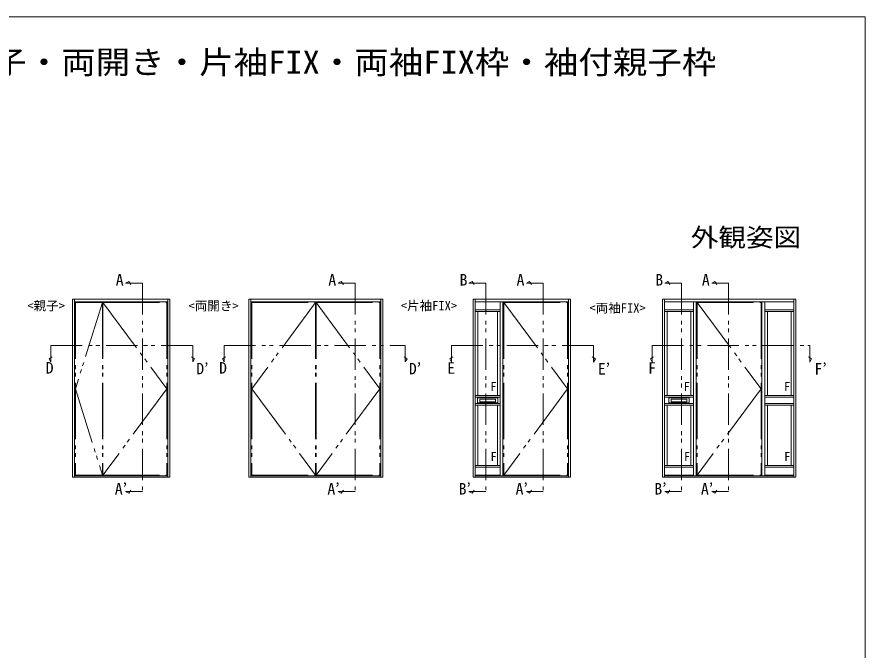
# Model space of a CAD drawing. Units: millimetres, scale not verified. Extents: x -1188 to -198, y -840 to 760.
# Drawn here: x -739 to -198, y 316 to 720 of the extents above; entities that cross this region are included whole.
import ezdxf
from ezdxf.enums import TextEntityAlignment as Align

# ---------------------------------------------------------------- set-up
doc = ezdxf.new("R2010")
doc.units = ezdxf.units.MM
doc.header["$LTSCALE"] = 4
doc.linetypes.add('DOUBLE_CHAIN1', pattern=[8.8, 5, -1, 0.6, -0.6, 0.6, -1])
doc.linetypes.add('DOUBLE_CHAIN2', pattern=[12.8, 9, -1, 0.6, -0.6, 0.6, -1])
doc.layers.add('0-1_USER1', color=4, linetype='Continuous')
for name, color, linetype, lineweight in [('0-2_YKK_ZWAK', 7, 'Continuous', 9), ('0-7_YKK_A1', 4, 'Continuous', 9), ('0-8_YKK_D', 6, 'Continuous', 9)]:
    doc.layers.add(name, color=color, linetype=linetype, lineweight=lineweight)
doc.styles.add('ＭＳ ゴシック', font='')
doc.styles.get('ＭＳ ゴシック').set_extended_font_data('MS Gothic')

msp = doc.modelspace()

# ---------------------------------------------------------------- linework, layer by layer
at = {"layer": '0-2_YKK_ZWAK'}
for p, q in [((-1188, 720), (-198, 720)), ((-198, 720), (-198, -840))]:
    msp.add_line(p, q, dxfattribs=at)
at = {"layer": '0-7_YKK_A1'}
for p, q in [((-703.431, 540.09), (-641.431, 540.09)), ((-703.431, 540.09), (-703.431, 426.59)), ((-702.181, 540.09), (-702.181, 426.59)), ((-702.181, 538.34), (-642.681, 538.34)), ((-642.681, 540.09), (-642.681, 426.59)), ((-641.431, 540.09), (-641.431, 426.59)), ((-590.936, 540.09), (-505.536, 540.09)), ((-590.936, 540.09), (-590.936, 426.59)), ((-589.686, 540.09), (-589.686, 426.59)), ((-589.686, 538.34), (-506.786, 538.34)), ((-506.786, 540.09), (-506.786, 426.59)), ((-505.536, 540.09), (-505.536, 426.59)), ((-447.83, 540.09), (-447.83, 426.59)), ((-447.83, 540.09), (-385.83, 540.09)), ((-446.58, 540.09), (-446.58, 426.59)), ((-446.58, 538.34), (-387.08, 538.34)), ((-430.73, 538.34), (-430.73, 427.541)), ((-428.98, 538.34), (-428.98, 427.541)), ((-387.08, 540.09), (-387.08, 426.59)), ((-385.83, 540.09), (-385.83, 426.59)), ((-327.185, 540.09), (-327.185, 426.59)), ((-327.185, 540.09), (-242.185, 540.09)), ((-325.935, 540.09), (-325.935, 426.59)), ((-325.935, 538.34), (-243.435, 538.34)), ((-307.385, 538.34), (-307.385, 427.541)), ((-305.635, 538.34), (-305.635, 427.541)), ((-263.735, 538.34), (-263.735, 427.541)), ((-261.985, 538.34), (-261.985, 427.541)), ((-243.435, 540.09), (-243.435, 426.59)), ((-242.185, 540.09), (-242.185, 426.59)), ((-446.58, 533.365), (-430.73, 533.365)), ((-446.58, 532.266), (-430.73, 532.266)), ((-444.83, 532.266), (-444.83, 478.666)), ((-432.48, 532.266), (-432.48, 478.666)), ((-325.935, 533.365), (-307.385, 533.365)), ((-325.935, 532.266), (-307.385, 532.266)), ((-324.185, 532.266), (-324.185, 478.666)), ((-309.135, 532.266), (-309.135, 478.666)), ((-243.435, 533.365), (-261.985, 533.365)), ((-243.435, 532.266), (-261.985, 532.266)), ((-260.235, 532.266), (-260.235, 478.666)), ((-245.185, 532.266), (-245.185, 478.666)), ((-446.58, 478.666), (-430.73, 478.666)), ((-446.58, 477.566), (-430.73, 477.566)), ((-445.105, 477.015), (-445.105, 474.215)), ((-432.355, 477.166), (-444.955, 477.166)), ((-443.655, 474.665), (-443.655, 476.365)), ((-433.705, 476.415), (-443.605, 476.415)), ((-433.655, 474.665), (-433.655, 476.365)), ((-432.205, 474.215), (-432.205, 477.015)), ((-325.935, 478.666), (-307.385, 478.666)), ((-325.935, 477.566), (-307.385, 477.566)), ((-323.11, 477.015), (-323.11, 474.215)), ((-310.36, 477.166), (-322.96, 477.166)), ((-321.66, 474.665), (-321.66, 476.365)), ((-311.71, 476.415), (-321.61, 476.415)), ((-311.66, 474.665), (-311.66, 476.365)), ((-310.21, 474.215), (-310.21, 477.015)), ((-243.435, 478.666), (-261.985, 478.666)), ((-243.435, 477.566), (-261.985, 477.566)), ((-446.58, 473.666), (-430.73, 473.666)), ((-446.58, 472.565), (-430.73, 472.565)), ((-444.955, 474.066), (-432.355, 474.066)), ((-444.83, 472.565), (-444.83, 434.065)), ((-433.705, 474.615), (-443.605, 474.615)), ((-432.48, 472.565), (-432.48, 434.065)), ((-325.935, 473.666), (-307.385, 473.666)), ((-325.935, 472.565), (-307.385, 472.565)), ((-324.185, 472.565), (-324.185, 434.065)), ((-322.96, 474.066), (-310.36, 474.066)), ((-311.71, 474.615), (-321.61, 474.615)), ((-309.135, 472.565), (-309.135, 434.065)), ((-243.435, 473.666), (-261.985, 473.666)), ((-243.435, 472.565), (-261.985, 472.565)), ((-260.235, 472.565), (-260.235, 434.065)), ((-245.185, 472.565), (-245.185, 434.065)), ((-446.58, 434.065), (-430.73, 434.065)), ((-446.58, 432.965), (-430.73, 432.965)), ((-325.935, 434.065), (-307.385, 434.065)), ((-325.935, 432.965), (-307.385, 432.965)), ((-243.435, 434.065), (-261.985, 434.065)), ((-243.435, 432.965), (-261.985, 432.965)), ((-702.181, 427.541), (-642.681, 427.541)), ((-589.686, 427.541), (-506.786, 427.541)), ((-446.58, 427.965), (-430.73, 427.965)), ((-446.58, 427.541), (-387.08, 427.541)), ((-325.935, 427.965), (-307.385, 427.965)), ((-325.935, 427.541), (-243.435, 427.541)), ((-243.435, 427.965), (-261.985, 427.965)), ((-703.431, 426.59), (-641.431, 426.59)), ((-590.936, 426.59), (-505.536, 426.59)), ((-447.83, 426.59), (-385.83, 426.59)), ((-327.185, 426.59), (-242.185, 426.59))]:
    msp.add_line(p, q, dxfattribs=at)
at = {"layer": '0-7_YKK_A1', "linetype": 'DOUBLE_CHAIN2'}
for p, q in [((-684.281, 537.965), (-701.581, 482.965)), ((-701.581, 537.965), (-684.281, 537.965)), ((-701.581, 537.965), (-701.581, 427.965)), ((-684.281, 537.965), (-684.281, 427.965)), ((-683.981, 537.965), (-643.281, 482.965)), ((-683.981, 537.965), (-683.981, 427.965)), ((-683.981, 537.965), (-643.281, 537.965)), ((-643.281, 537.965), (-643.281, 427.965)), ((-548.386, 537.965), (-589.086, 482.965)), ((-589.086, 537.965), (-548.386, 537.965)), ((-589.086, 537.965), (-589.086, 427.965)), ((-548.386, 537.965), (-548.386, 427.965)), ((-548.086, 537.965), (-507.386, 482.965)), ((-548.086, 537.965), (-548.086, 427.965)), ((-548.086, 537.965), (-507.386, 537.965)), ((-507.386, 537.965), (-507.386, 427.965)), ((-428.38, 537.965), (-387.68, 482.965)), ((-428.38, 537.965), (-428.38, 427.965)), ((-428.38, 537.965), (-387.68, 537.965)), ((-387.68, 537.965), (-387.68, 427.965)), ((-305.035, 537.965), (-264.335, 482.965)), ((-305.035, 537.965), (-305.035, 427.965)), ((-305.035, 537.965), (-264.335, 537.965)), ((-264.335, 537.965), (-264.335, 427.965)), ((-701.581, 482.965), (-684.281, 427.965)), ((-643.281, 482.965), (-683.981, 427.965)), ((-589.086, 482.965), (-548.386, 427.965)), ((-507.386, 482.965), (-548.086, 427.965)), ((-387.68, 482.965), (-428.38, 427.965)), ((-264.335, 482.965), (-305.035, 427.965)), ((-701.581, 427.965), (-684.281, 427.965)), ((-683.981, 427.965), (-643.281, 427.965)), ((-589.086, 427.965), (-548.386, 427.965)), ((-548.086, 427.965), (-507.386, 427.965)), ((-428.38, 427.965), (-387.68, 427.965)), ((-305.035, 427.965), (-264.335, 427.965))]:
    msp.add_line(p, q, dxfattribs=at)
at = {"layer": '0-7_YKK_A1'}
for centre, radius, start, end in [((-444.955, 477.015), 0.15, 90, 180), ((-443.605, 476.365), 0.05, 90, 180), ((-433.705, 476.365), 0.05, 0, 90), ((-432.355, 477.015), 0.15, 0, 90), ((-322.96, 477.015), 0.15, 90, 180), ((-321.61, 476.365), 0.05, 90, 180), ((-311.71, 476.365), 0.05, 0, 90), ((-310.36, 477.015), 0.15, 0, 90), ((-444.955, 474.215), 0.15, 180, 270), ((-443.605, 474.665), 0.05, 180, 270), ((-433.705, 474.665), 0.05, 270, 0), ((-432.355, 474.215), 0.15, 270, 0), ((-322.96, 474.215), 0.15, 180, 270), ((-321.61, 474.665), 0.05, 180, 270), ((-311.71, 474.665), 0.05, 270, 0), ((-310.36, 474.215), 0.15, 270, 0)]:
    msp.add_arc(centre, radius, start, end, dxfattribs=at)
at = {"layer": '0-8_YKK_D', "linetype": 'DOUBLE_CHAIN1'}
for p, q in [((-626.744, 500.063), (-626.744, 510.64)), ((-491.175, 500.063), (-491.175, 510.64)), ((-371.143, 499.953), (-371.143, 510.53)), ((-233.244, 499.953), (-233.244, 510.53)), ((-669.586, 417.559), (-658.792, 417.559)), ((-534.016, 417.559), (-523.222, 417.559)), ((-450.567, 417.559), (-439.773, 417.559)), ((-413.985, 417.559), (-403.191, 417.559)), ((-325.753, 417.559), (-314.959, 417.559)), ((-295.803, 417.559), (-285.009, 417.559))]:
    msp.add_line(p, q, dxfattribs=at)
for points in [[(-669.586, 550.284), (-667.586, 551.439), (-666.268, 549.517)], [(-669.586, 550.284), (-658.792, 550.284), (-658.792, 417.559)], [(-534.016, 550.284), (-532.016, 551.439), (-530.698, 549.517)], [(-534.016, 550.284), (-523.222, 550.284), (-523.222, 417.559)], [(-450.567, 550.284), (-448.567, 551.439), (-447.249, 549.517)], [(-450.567, 550.284), (-439.773, 550.284), (-439.773, 417.559)], [(-413.985, 550.284), (-411.985, 551.439), (-410.667, 549.517)], [(-413.985, 550.284), (-403.191, 550.284), (-403.191, 417.559)], [(-325.753, 550.284), (-323.753, 551.439), (-322.435, 549.517)], [(-325.753, 550.284), (-314.959, 550.284), (-314.959, 417.559)], [(-295.803, 550.284), (-293.803, 551.439), (-292.485, 549.517)], [(-295.803, 550.284), (-285.009, 550.284), (-285.009, 417.559)], [(-717.245, 500.063), (-717.245, 510.64), (-626.744, 510.64)], [(-606.676, 500.063), (-606.676, 510.64), (-491.175, 510.64)], [(-461.645, 499.953), (-461.645, 510.53), (-371.143, 510.53)], [(-333.746, 499.953), (-333.746, 510.53), (-233.244, 510.53)], [(-717.245, 500.063), (-718.4, 502.063), (-716.478, 503.381)], [(-626.744, 500.063), (-625.589, 502.063), (-627.511, 503.381)], [(-606.676, 500.063), (-607.831, 502.063), (-605.909, 503.381)], [(-491.175, 500.063), (-490.02, 502.063), (-491.942, 503.381)], [(-461.645, 499.953), (-462.799, 501.953), (-460.878, 503.271)], [(-371.143, 499.953), (-369.989, 501.953), (-371.91, 503.271)], [(-333.746, 499.953), (-334.901, 501.953), (-332.979, 503.271)], [(-233.244, 499.953), (-232.09, 501.953), (-234.011, 503.271)], [(-669.586, 417.559), (-667.586, 416.404), (-666.268, 418.326)], [(-534.016, 417.559), (-532.016, 416.404), (-530.698, 418.326)], [(-450.567, 417.559), (-448.567, 416.404), (-447.249, 418.326)], [(-413.985, 417.559), (-411.985, 416.404), (-410.667, 418.326)], [(-325.753, 417.559), (-323.753, 416.404), (-322.435, 418.326)], [(-295.803, 417.559), (-293.803, 416.404), (-292.485, 418.326)]]:
    msp.add_lwpolyline(points, dxfattribs=at)

# ---------------------------------------------------------------- texts
at = {"layer": '0-1_USER1', "color": 3, "style": 'ＭＳ ゴシック', "width": 1.1}
msp.add_text('■断熱ドア D4仕様 ランマ無 片開き・親子・両開き・片袖FIX・両袖FIX枠・袖付親子枠', height=14.66, dxfattribs=at).set_placement((-1161.397, 679.437), align=Align.BOTTOM_LEFT)
at = {"layer": '0-1_USER1', "color": 7, "style": 'ＭＳ ゴシック', "width": 1.1}
msp.add_text('外観姿図', height=11.73, dxfattribs=at).set_placement((-309.126, 570.11), align=Align.BOTTOM_LEFT)
at = {"layer": '0-1_USER1', "style": 'ＭＳ ゴシック'}
for s, p in [('<親子>', (-732.188, 531.205)), ('<両開き>', (-629.417, 531.134)), ('<片袖FIX>', (-494.068, 531.279)), ('<両袖FIX>', (-373.792, 529.813))]:
    msp.add_text(s, height=5.865, dxfattribs=at).set_placement(p, align=Align.BOTTOM_LEFT)
at = {"layer": '0-7_YKK_A1', "style": 'ＭＳ ゴシック'}
for p in [(-436.982, 479.688), (-313.636, 479.688), (-249.687, 479.688), (-436.859, 435.119), (-313.513, 435.119), (-249.563, 435.119)]:
    msp.add_text('F', height=5.865, dxfattribs=at).set_placement(p, align=Align.BOTTOM_LEFT)
at = {"layer": '0-8_YKK_D', "color": 4, "style": 'ＭＳ ゴシック'}
for s, p in [('A', (-675.82, 546.592)), ('A', (-540.251, 546.592)), ('B', (-456.555, 546.592)), ('A', (-420.22, 546.592)), ('B', (-331.742, 546.592)), ('A', (-302.037, 546.592)), ('D', (-720.48, 490.462)), ('D’', (-624.471, 489.954)), ('D', (-609.91, 490.462)), ('D’', (-488.901, 489.954)), ('E', (-464.387, 490.352)), ('E’', (-368.378, 489.844)), ('F', (-336.312, 490.352)), ('F’', (-230.233, 489.844)), ('A’', (-676.42, 413.359)), ('A’', (-540.851, 413.359)), ('B’', (-457.155, 413.359)), ('A’', (-420.82, 413.359)), ('B’', (-332.342, 413.359)), ('A’', (-302.637, 413.359))]:
    msp.add_text(s, height=7.331, dxfattribs=at).set_placement(p, align=Align.BOTTOM_LEFT)

doc.saveas('drawing.dxf')
